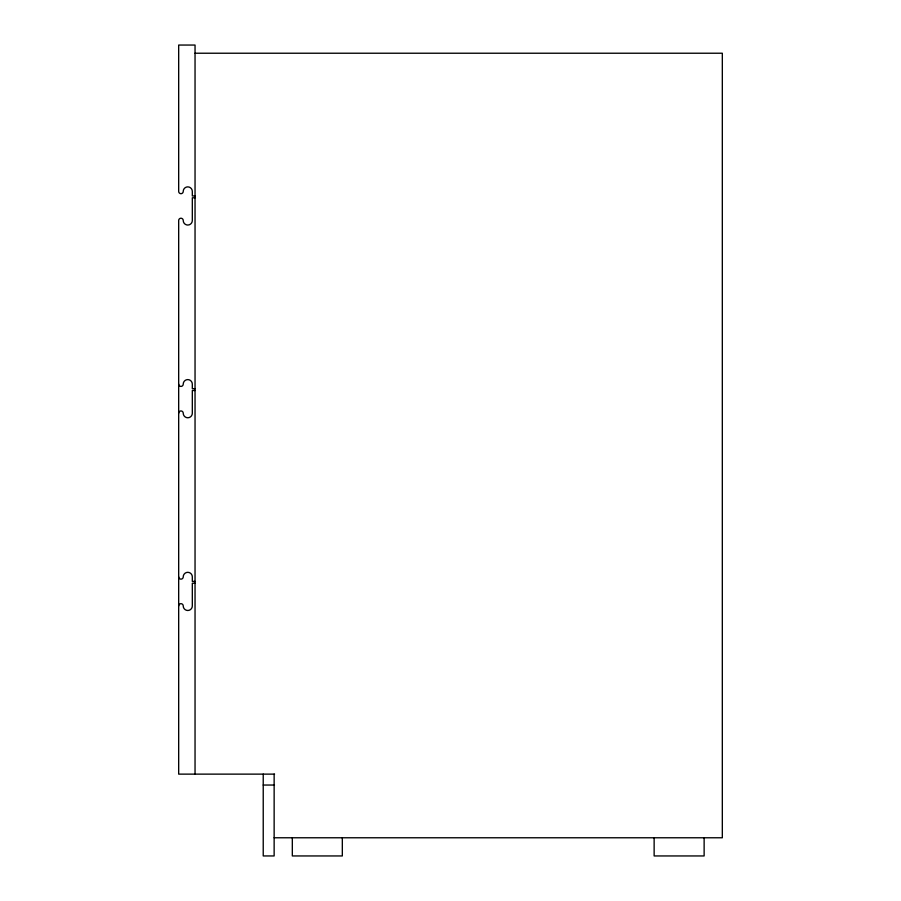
<?xml version="1.0" encoding="UTF-8"?>
<svg xmlns="http://www.w3.org/2000/svg" width="901" height="901" viewBox="0 0 901 901"><rect width="100%" height="100%" fill="white"/><g stroke="black" fill="none" stroke-linecap="round" stroke-linejoin="round"><path stroke-width="1.35" d="M195.044 53.227L722.32 53.227L722.32 837.772L274.141 837.772M195.044 195.956L192.318 195.956L192.318 191.417A4.55 4.55 0 0 0 187.78 186.867A4.55 4.55 0 0 0 183.23 191.417A2.275 2.275 0 0 1 180.955 193.681A2.275 2.275 0 0 1 178.68 191.417L178.68 45.05L195.044 45.05L195.044 774.128M195.044 197.781L192.318 197.781L192.318 220.497A4.55 4.55 0 0 1 187.78 225.047A4.55 4.55 0 0 1 183.23 220.497A2.275 2.275 0 0 0 180.955 218.233A2.275 2.275 0 0 0 178.68 220.497L178.68 774.128L274.58 774.128M195.044 388.68L192.318 388.68L192.318 384.141A4.55 4.55 0 0 0 187.78 379.591A4.55 4.55 0 0 0 183.23 384.141A2.275 2.275 0 0 1 180.955 386.405A2.275 2.275 0 0 1 178.68 384.141M195.044 390.505L192.318 390.505L192.318 413.232A4.55 4.55 0 0 1 187.78 417.771A4.55 4.55 0 0 1 183.23 413.232A2.275 2.275 0 0 0 180.955 410.957A2.275 2.275 0 0 0 178.68 413.232M195.044 581.404L192.318 581.404L192.318 576.865A4.55 4.55 0 0 0 187.78 572.315A4.55 4.55 0 0 0 183.23 576.865A2.275 2.275 0 0 1 180.955 579.14A2.275 2.275 0 0 1 178.68 576.865M195.044 583.229L192.318 583.229L192.318 605.956A4.55 4.55 0 0 1 187.78 610.495A4.55 4.55 0 0 1 183.23 605.956A2.275 2.275 0 0 0 180.955 603.681A2.275 2.275 0 0 0 178.68 605.956M263.227 785.041L274.456 785.041M704.132 837.727L704.132 855.95L654.137 855.95L654.137 837.727M342.324 837.727L342.324 855.95L292.318 855.95L292.318 837.727M274.141 774.128L274.141 855.95L263.227 855.95L263.227 774.128"/></g></svg>
